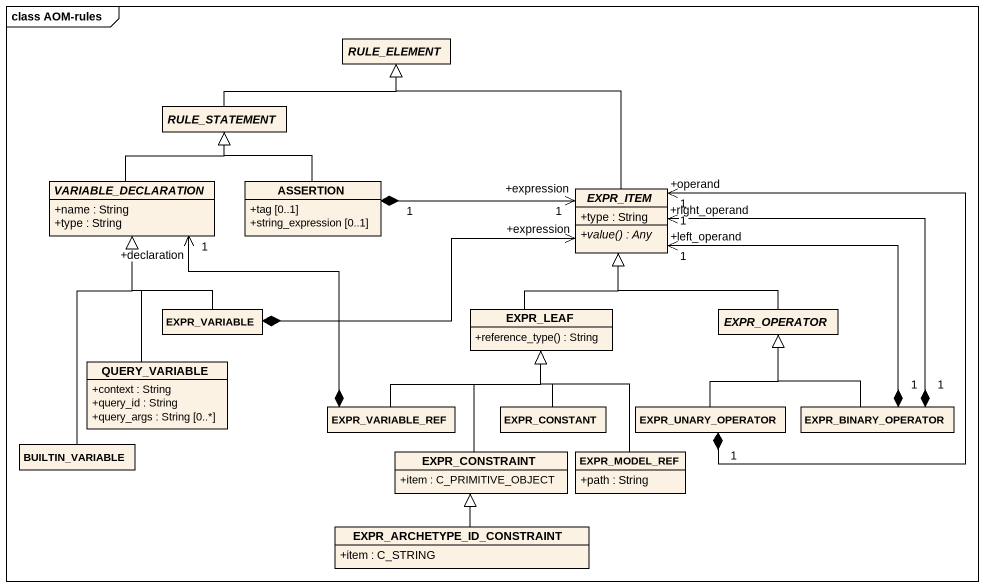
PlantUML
@startuml
mainframe class AOM-rules
hide circle
hide empty members
skinparam classAttributeIconSize 0
abstract class RULE_ELEMENT
abstract class RULE_STATEMENT
abstract class VARIABLE_DECLARATION {
  +name : String
  +type : String
}
class ASSERTION {
  +tag [0..1]
  +string_expression [0..1]
}
abstract class EXPR_ITEM {
  +type : String
  {abstract} +value() : Any
}
class EXPR_VARIABLE
class EXPR_LEAF {
  +reference_type() : String
}
abstract class EXPR_OPERATOR
class QUERY_VARIABLE {
  +context : String
  +query_id : String
  +query_args : String [0..*]
}
class EXPR_VARIABLE_REF
class EXPR_CONSTANT
class EXPR_UNARY_OPERATOR
class EXPR_BINARY_OPERATOR
class BUILTIN_VARIABLE
class EXPR_CONSTRAINT {
  +item : C_PRIMITIVE_OBJECT
}
class EXPR_MODEL_REF {
  +path : String
}
class EXPR_ARCHETYPE_ID_CONSTRAINT {
  +item : C_STRING
}
RULE_STATEMENT -right-|> RULE_ELEMENT
VARIABLE_DECLARATION -up-|> RULE_STATEMENT
ASSERTION -up-|> RULE_STATEMENT
ASSERTION "1" *-right-> "+expression\n1" EXPR_ITEM
EXPR_ITEM -up-|> RULE_ELEMENT
EXPR_VARIABLE -up-|> VARIABLE_DECLARATION
EXPR_VARIABLE *-right-> "+expression" EXPR_ITEM
EXPR_LEAF -up-|> EXPR_ITEM
EXPR_OPERATOR -up-|> EXPR_ITEM
QUERY_VARIABLE -up-|> VARIABLE_DECLARATION
EXPR_VARIABLE_REF *-up-> "+declaration\n1" VARIABLE_DECLARATION
EXPR_VARIABLE_REF -right-|> EXPR_LEAF
EXPR_CONSTANT -up-|> EXPR_LEAF
EXPR_UNARY_OPERATOR "1" *-up-> "+operand\n1" EXPR_ITEM
EXPR_UNARY_OPERATOR -up-|> EXPR_OPERATOR
EXPR_BINARY_OPERATOR "1" *-up-> "+left_operand\n1" EXPR_ITEM
EXPR_BINARY_OPERATOR "1" *-up-> "+right_operand\n1" EXPR_ITEM
EXPR_BINARY_OPERATOR -up-|> EXPR_OPERATOR
BUILTIN_VARIABLE -up-|> VARIABLE_DECLARATION
EXPR_CONSTRAINT -up-|> EXPR_LEAF
EXPR_MODEL_REF -up-|> EXPR_LEAF
EXPR_ARCHETYPE_ID_CONSTRAINT -up-|> EXPR_CONSTRAINT
@enduml
